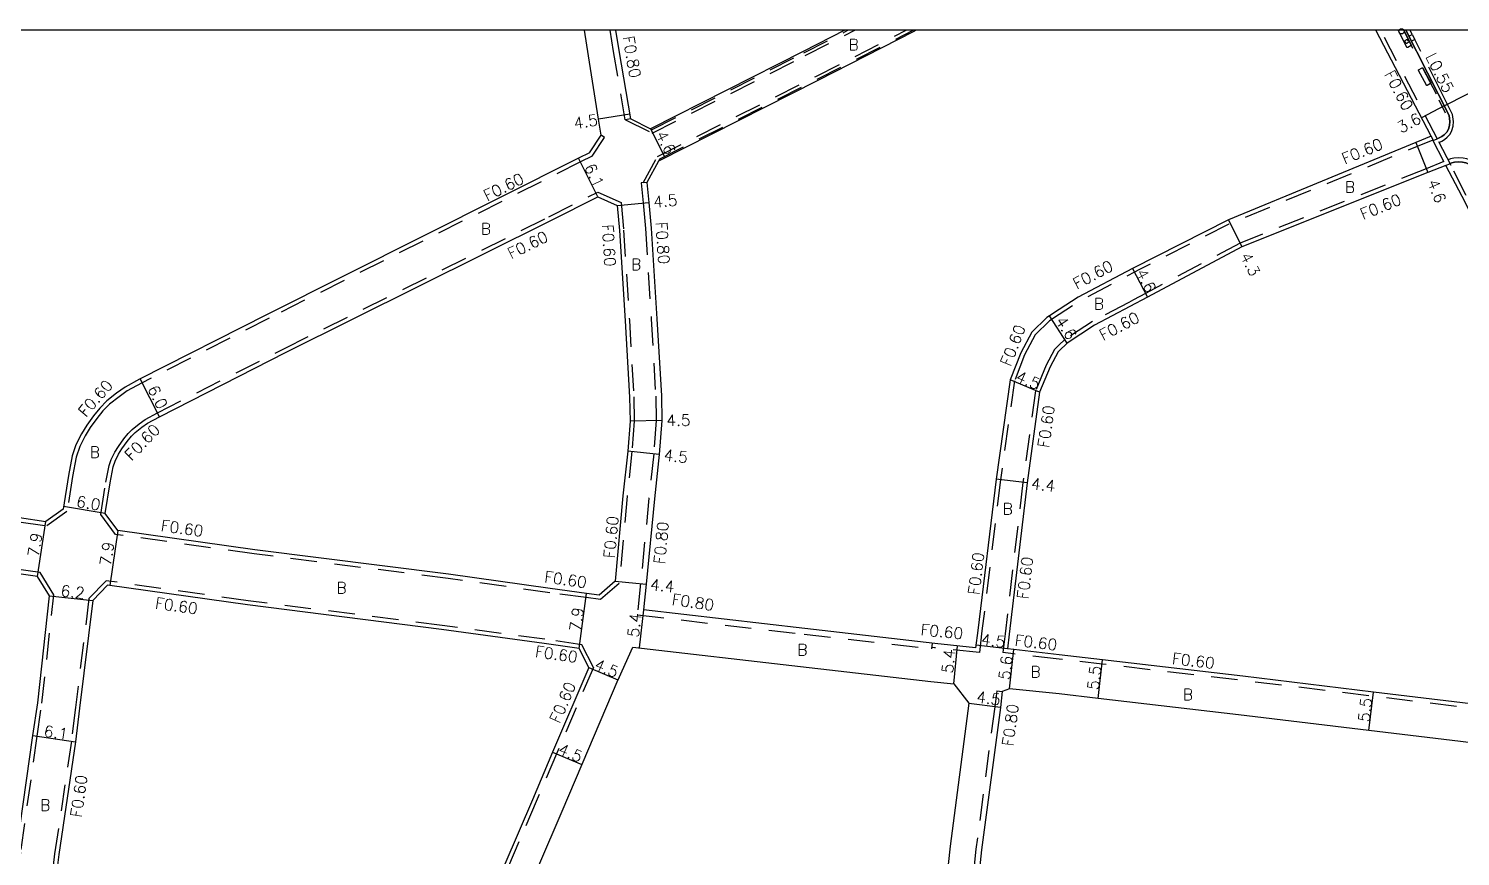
# Model space of a CAD drawing. Header units: metres. Extents: x -2400 to -1600, y -110400 to -109800.
# Drawn here: x -2028.9 to -1825.9, y -109917.1 to -109799.8 of the extents above; entities that cross this region are included whole.
import ezdxf

# ---------------------------------------------------------------- set-up
doc = ezdxf.new("R2010")
doc.units = ezdxf.units.M
doc.header["$LTSCALE"] = 2.5
doc.linetypes.add('22320', pattern=[2.5, 1.5, -1])
doc.linetypes.add('22330', pattern=[4, 3, -1])
doc.layers.get('0').update_dxf_attribs({"color": 150, "lineweight": 30})
for name, color, linetype in [('2101000', 175, 'Continuous'), ('2213000', 3, 'Continuous'), ('2232000', 120, '22320'), ('2233000', 120, '22330'), ('2235000', 13, 'Continuous'), ('2236100', 7, 'Continuous'), ('2238000', 3, 'Continuous'), ('2239000', 3, 'Continuous'), ('6165200', 90, '61300'), ('9107000', 139, 'Continuous'), ('9201100', 215, 'Continuous'), ('9201500', 222, 'Continuous'), ('9202100', 82, 'Continuous'), ('9203500', 155, 'Continuous'), ('999', 7, 'Continuous')]:
    doc.layers.add(name, color=color, linetype=linetype)
doc.styles.add('Dm_Anotation', font='txt.shx', dxfattribs={"bigfont": 'pscdm.shx'})
doc.linetypes.add('61300', pattern='A,2,-0.75,[1,dmdr.shx,S=0.15,R=0,X=0,Y=0],-0.75', length=3.5)

# ---------------------------------------------------------------- blocks, each defined once
blk = doc.blocks.new('223800')
at = {"color": 0}
blk.add_circle((0, 0), 0.75, dxfattribs=at)
blk = doc.blocks.new('223900')
blk.add_lwpolyline([(-0.22, -0.37), (-0.44, -0.3), (-0.47, -0.27), (-0.48, -0.24), (-0.44, 0.01), (-0.48, 0.23), (-0.47, 0.27), (-0.45, 0.29), (-0.21, 0.38), (-0.04, 0.53), (0, 0.54), (0.03, 0.53), (0.22, 0.37), (0.44, 0.3), (0.47, 0.27), (0.48, 0.24), (0.44, -0.01), (0.48, -0.23), (0.47, -0.27), (0.45, -0.29), (0.21, -0.38), (0.04, -0.53), (0, -0.54), (-0.03, -0.53)], close=True)

msp = doc.modelspace()

# ---------------------------------------------------------------- linework, layer by layer
at = {"layer": '2101000'}
for points in [[(-1947.71, -109814.86), (-1948.07, -109812.58), (-1949.5, -109803.63), (-1950.07, -109800)], [(-1943.51, -109812.54), (-1945.16, -109802.88), (-1945.62, -109800)], [(-1913.16, -109800), (-1919.06, -109803.01), (-1940.7, -109813.96)], [(-1903.04, -109800), (-1903.39, -109800.18), (-1916.98, -109807.11), (-1939.55, -109818.53)], [(-1830.03, -109815.02), (-1837.85, -109800)], [(-1943.51, -109812.54), (-1940.7, -109813.96)], [(-1949.37, -109817.35), (-1947.71, -109814.86)], [(-1830.03, -109815.02), (-1832.22, -109815.9), (-1858.78, -109826.86), (-1872.38, -109833.74), (-1880.08, -109837.83), (-1882.78, -109839.59)], [(-1949.37, -109817.35), (-1950.9, -109818.12), (-1995.06, -109840.27), (-2013.14, -109849.46), (-2015.21, -109850.59), (-2016.42, -109851.45), (-2017.79, -109852.52), (-2018.79, -109853.54), (-2019.69, -109854.65), (-2020.64, -109855.97), (-2021.39, -109857.18), (-2022.17, -109858.75), (-2022.71, -109860.33), (-2023.23, -109863.12), (-2024, -109867.86), (-2026.43, -109869.62)], [(-1939.55, -109818.53), (-1941.22, -109821.55)], [(-1793.14, -109887.64), (-1796.76, -109880.43), (-1807.02, -109860.25), (-1817.02, -109840.65), (-1819.92, -109834.81), (-1825.65, -109823.57), (-1827.95, -109819.15)], [(-1941.22, -109821.55), (-1940.96, -109824.4), (-1940.63, -109828.04), (-1939.8, -109840.9), (-1939.17, -109851.81), (-1939.1, -109855.32), (-1939.46, -109860.12), (-1940.13, -109866.41), (-1941.32, -109878.5), (-1941.68, -109882.16)], [(-1954.85, -109826.97), (-1948.18, -109823.58)], [(-1948.18, -109823.58), (-1945.44, -109824.81), (-1945.12, -109828.38), (-1944.29, -109841.17), (-1943.67, -109851.99), (-1943.6, -109855.4), (-1943.93, -109859.64), (-1944.61, -109865.97), (-1945.7, -109878.1)], [(-2016.25, -109870.88), (-2018.02, -109868.47), (-2017.32, -109864.16), (-2016.89, -109861.85), (-2016.62, -109861.06), (-2016.14, -109860.1), (-2015.65, -109859.31), (-2014.92, -109858.29), (-2014.31, -109857.54), (-2013.78, -109857), (-2012.83, -109856.26), (-2012.03, -109855.69), (-2010.34, -109854.77), (-1992.35, -109845.62), (-1954.85, -109826.97)], [(-1884.14, -109840.48), (-1884.5, -109840.71), (-1886.65, -109842.77), (-1888.21, -109845.73), (-1889.69, -109849.52), (-1891.69, -109863.64)], [(-1882.78, -109839.59), (-1884.14, -109840.48)], [(-1882.78, -109845.43), (-1882.93, -109845.58), (-1884.06, -109847.7), (-1885.54, -109851.27), (-1887.32, -109864.15)], [(-1891.69, -109863.64), (-1894.31, -109885.05), (-1894.61, -109887.52), (-1900.39, -109886.91), (-1918.82, -109884.8), (-1941.68, -109882.16)], [(-1887.32, -109864.15), (-1889.85, -109885.61), (-1890.1, -109887.67)], [(-2030.19, -109869.05), (-2026.43, -109869.62)], [(-1954.91, -109879.13), (-1969.33, -109877.09), (-1996.81, -109873.62), (-2016.25, -109870.88)], [(-2032.57, -109932.36), (-2030.55, -109916.05), (-2028.26, -109899.97), (-2027.59, -109895.31), (-2025.91, -109880.14), (-2027.61, -109877.42), (-2031.25, -109876.88)], [(-2017.67, -109878.66), (-2019.75, -109880.83), (-2021.64, -109896.06), (-2022.22, -109900.83), (-2024.6, -109916.83), (-2026.61, -109933.09), (-2026.74, -109934.19)], [(-1955.78, -109886.92), (-1970.32, -109884.93), (-1997.83, -109881.45), (-2017.67, -109878.66)], [(-1945.7, -109878.1), (-1947.98, -109880.05), (-1949.78, -109879.81), (-1954.91, -109879.13)], [(-1949.47, -109890.32), (-1950.82, -109887.64), (-1955.78, -109886.92)], [(-1943.22, -109887.41), (-1919.43, -109890.17), (-1900.98, -109892.28), (-1897.72, -109892.62), (-1895.56, -109895.37), (-1898.24, -109915.62), (-1899.25, -109925.19), (-1899.94, -109931.78), (-1900.47, -109935.53), (-1903.04, -109938.25), (-1934.64, -109948.75), (-1971.61, -109960.34)], [(-1945.17, -109891.73), (-1943.22, -109887.41)], [(-1882.78, -109888.53), (-1889.17, -109887.78), (-1890.1, -109887.67)], [(-1949.47, -109890.32), (-1954.58, -109902.32), (-1957.45, -109909.05), (-1967.17, -109931.7), (-1977.95, -109956.37)], [(-1945.17, -109891.73), (-1945.33, -109892.08), (-1950.44, -109904.08), (-1953.27, -109910.73), (-1963.05, -109933.49), (-1973.83, -109958.17)], [(-1882.78, -109894.06), (-1889.81, -109893.35), (-1890.83, -109893.72)], [(-1890.83, -109893.72), (-1891.1, -109895.99), (-1893.77, -109916.14), (-1894.77, -109925.66), (-1895.46, -109932.25), (-1895.54, -109938.19), (-1895.21, -109939.81), (-1894.75, -109941.01)]]:
    msp.add_lwpolyline(points, dxfattribs=at)
at = {"layer": '2101000', "flags": 128}
for points in [[(-1827.95, -109819.15), (-1830.51, -109820.17), (-1856.86, -109830.71), (-1870.24, -109837.82), (-1877.74, -109841.8), (-1881.63, -109844.33), (-1882.78, -109845.43)], [(-1789.15, -109899.73), (-1795.78, -109899.02), (-1800.67, -109898.2), (-1819.69, -109896.03), (-1838.18, -109893.8), (-1856.71, -109891.56), (-1876.6, -109889.25), (-1882.78, -109888.53)], [(-1789.67, -109904.7), (-1796.27, -109903.99), (-1801.22, -109903.67), (-1803.29, -109903.44), (-1820.3, -109901.49), (-1825.87, -109900.82), (-1838.84, -109899.26), (-1857.36, -109897.03), (-1877.24, -109894.71), (-1882.78, -109894.06)]]:
    msp.add_lwpolyline(points, dxfattribs=at)
at = {"layer": '2213000'}
for points in [[(-1833.62, -109800), (-1827.49, -109812.09), (-1827.38, -109812.91), (-1827.44, -109813.48), (-1827.58, -109814), (-1827.8, -109814.45), (-1828.17, -109814.79), (-1828.52, -109815.04), (-1829.15, -109815.38)], [(-1791.92, -109881.65), (-1808.42, -109849.43), (-1820.26, -109826.22), (-1823.42, -109820.04), (-1823.6, -109819.77), (-1823.94, -109819.43), (-1824.33, -109819.14), (-1824.72, -109818.92), (-1825.13, -109818.78), (-1825.57, -109818.68), (-1826.17, -109818.63), (-1826.73, -109818.67), (-1827.08, -109818.76), (-1827.34, -109818.88)]]:
    msp.add_lwpolyline(points, dxfattribs=at)
at = {"layer": '2232000'}
for points in [[(-1943.51, -109812.54), (-1944.3, -109812.68), (-1945.95, -109803.01), (-1946.43, -109800)], [(-1944.26, -109812.67), (-1940.48, -109814.58), (-1918.77, -109803.59), (-1911.73, -109800)], [(-1941.76, -109821.6), (-1939.7, -109817.88), (-1917.27, -109806.53), (-1904.47, -109800)], [(-1940.48, -109814.07), (-1918.97, -109803.19), (-1912.72, -109800)], [(-1939.38, -109818.22), (-1917.07, -109806.93), (-1903.48, -109800)], [(-1792.96, -109886.77), (-1796.25, -109880.17), (-1806.51, -109859.99), (-1816.5, -109840.4), (-1819.41, -109834.55), (-1825.13, -109823.31), (-1827.2, -109819.14), (-1829.13, -109815.42), (-1837.19, -109800)], [(-1940.7, -109813.96), (-1940.48, -109814.07)], [(-1948.96, -109817.82), (-1947.21, -109815.19)], [(-1947.21, -109815.19), (-1947.71, -109814.86)], [(-1828.23, -109818.61), (-1829.81, -109815.58)], [(-1948.96, -109817.82), (-1950.63, -109818.66), (-1994.79, -109840.8), (-2012.86, -109849.99), (-2014.89, -109851.1), (-2016.06, -109851.93), (-2017.39, -109852.97), (-2018.34, -109853.94), (-2019.21, -109855.01), (-2020.14, -109856.3), (-2020.87, -109857.47), (-2021.62, -109858.98), (-2022.13, -109860.48), (-2022.64, -109863.23), (-2023.45, -109868.2), (-2026.28, -109870.25)], [(-1939.38, -109818.22), (-1939.55, -109818.53)], [(-1828.23, -109818.61), (-1830.73, -109819.61), (-1857.11, -109830.17), (-1870.51, -109837.28), (-1872.24, -109838.2), (-1872.91, -109838.56), (-1878.04, -109841.28), (-1882, -109843.86), (-1882.78, -109844.6)], [(-1941.22, -109821.55), (-1942.01, -109821.62), (-1941.75, -109824.47), (-1941.43, -109828.1), (-1940.6, -109840.95), (-1939.97, -109851.84), (-1939.91, -109855.29), (-1940.25, -109860.05), (-1940.92, -109866.33), (-1942.12, -109878.42), (-1942.56, -109882.86), (-1918.91, -109885.6), (-1900.82, -109887.67), (-1900.73, -109886.87)], [(-1955.12, -109826.43), (-1948.19, -109822.92)], [(-1948.19, -109822.92), (-1944.87, -109824.4), (-1944.52, -109828.33), (-1943.69, -109841.13), (-1943.07, -109851.97), (-1943, -109855.42), (-1943.33, -109859.7), (-1944.01, -109866.03), (-1945.13, -109878.4)], [(-2016.58, -109871.44), (-2018.66, -109868.62), (-2017.91, -109864.05), (-2017.47, -109861.7), (-2017.17, -109860.83), (-2016.67, -109859.81), (-2016.15, -109858.98), (-2015.39, -109857.92), (-2014.76, -109857.14), (-2014.18, -109856.56), (-2013.19, -109855.78), (-2012.35, -109855.18), (-2010.62, -109854.23), (-1992.62, -109845.09), (-1955.12, -109826.43)], [(-1882.78, -109840.3), (-1884.12, -109841.18), (-1886.16, -109843.14), (-1887.67, -109845.98), (-1889.1, -109849.67), (-1891.09, -109863.71)], [(-1882.78, -109844.6), (-1883.42, -109845.22), (-1884.6, -109847.45), (-1886.13, -109851.11), (-1887.91, -109864.08)], [(-1891.09, -109863.71), (-1893.72, -109885.13), (-1894.08, -109888.18), (-1900.46, -109887.51), (-1900.8, -109887.47)], [(-1887.91, -109864.08), (-1890.44, -109885.54), (-1890.76, -109888.2)], [(-2030.27, -109869.65), (-2026.28, -109870.25)], [(-1954.99, -109879.72), (-1969.41, -109877.69), (-1996.89, -109874.21), (-2016.58, -109871.44)], [(-2032, -109932.65), (-2029.95, -109916.13), (-2027.66, -109900.06), (-2027, -109895.38), (-2025.29, -109880), (-2027.25, -109876.87), (-2031.17, -109876.29)], [(-2017.9, -109878.02), (-2020.32, -109880.55), (-2022.23, -109895.98), (-2022.81, -109900.75), (-2025.19, -109916.75), (-2027.21, -109933.02), (-2027.36, -109934.29)], [(-1955.7, -109886.32), (-1970.24, -109884.34), (-1997.75, -109880.86), (-2017.9, -109878.02)], [(-1945.13, -109878.4), (-1947.8, -109880.68), (-1949.85, -109880.41), (-1954.99, -109879.72)], [(-1948.81, -109890.3), (-1950.42, -109887.09), (-1955.7, -109886.32)], [(-1882.78, -109889.13), (-1889.24, -109888.38), (-1890.76, -109888.2)], [(-1948.81, -109890.3), (-1954.03, -109902.55), (-1956.9, -109909.29), (-1966.62, -109931.94), (-1977.4, -109956.61)], [(-1891.62, -109893.62), (-1891.9, -109895.89), (-1894.57, -109916.05), (-1895.57, -109925.57), (-1896.26, -109932.2), (-1896.34, -109938.26), (-1895.98, -109940.03), (-1895.46, -109941.4)], [(-1891.62, -109893.62), (-1890.83, -109893.72)]]:
    msp.add_lwpolyline(points, dxfattribs=at)
at = {"layer": '2232000', "flags": 128}
for points in [[(-1829.81, -109815.58), (-1831.99, -109816.46), (-1858.53, -109827.41), (-1871.46, -109833.95), (-1872.1, -109834.28), (-1879.78, -109838.35), (-1882.78, -109840.3)], [(-1789.22, -109900.33), (-1795.86, -109899.61), (-1800.75, -109898.8), (-1819.76, -109896.63), (-1838.25, -109894.39), (-1856.78, -109892.16), (-1876.67, -109889.84), (-1882.78, -109889.13)]]:
    msp.add_lwpolyline(points, dxfattribs=at)
at = {"layer": '2233000'}
for points in [[(-1832.73, -109800.57), (-1833.02, -109800)], [(-1828.89, -109815.88), (-1828.52, -109815.7), (-1828.15, -109815.48), (-1827.76, -109815.15), (-1827.34, -109814.72), (-1827.08, -109814.18), (-1826.92, -109813.58), (-1826.85, -109812.91), (-1826.98, -109811.93), (-1832.36, -109801.31)], [(-1822.19, -109821.18), (-1822.92, -109819.76), (-1823.15, -109819.41), (-1823.56, -109818.99), (-1824.02, -109818.65), (-1824.48, -109818.4), (-1824.97, -109818.23), (-1825.48, -109818.11), (-1826.17, -109818.06), (-1826.82, -109818.1), (-1827.27, -109818.21), (-1827.6, -109818.37)]]:
    msp.add_lwpolyline(points, dxfattribs=at)
at = {"layer": '2235000'}
msp.add_lwpolyline([(-1833.21, -109800.81), (-1832.73, -109800.57), (-1832.36, -109801.31), (-1832.83, -109801.55)], close=True, dxfattribs=at)
at = {"layer": '2236100'}
for points in [[(-1833.47, -109802.41), (-1834.7, -109800)], [(-1833.89, -109800), (-1832.84, -109802.09), (-1832.83, -109802.1), (-1832.83, -109802.12), (-1832.84, -109802.14), (-1832.84, -109802.16), (-1832.86, -109802.17), (-1833.35, -109802.44), (-1833.36, -109802.45), (-1833.37, -109802.45), (-1833.39, -109802.45), (-1833.4, -109802.45), (-1833.42, -109802.45), (-1833.43, -109802.44), (-1833.44, -109802.43), (-1833.45, -109802.43), (-1833.46, -109802.42), (-1833.47, -109802.41)]]:
    msp.add_lwpolyline(points, dxfattribs=at)
msp.add_lwpolyline([(-1830.7, -109807.78), (-1831.84, -109805.69), (-1831.84, -109805.68), (-1831.84, -109805.66), (-1831.84, -109805.65), (-1831.84, -109805.63), (-1831.84, -109805.62), (-1831.83, -109805.61), (-1831.82, -109805.6), (-1831.81, -109805.58), (-1831.3, -109805.32), (-1831.29, -109805.32), (-1831.27, -109805.31), (-1831.26, -109805.31), (-1831.24, -109805.32), (-1831.23, -109805.32), (-1831.21, -109805.33), (-1831.2, -109805.34), (-1831.19, -109805.35), (-1831.19, -109805.36), (-1830.08, -109807.46), (-1830.07, -109807.48), (-1830.07, -109807.49), (-1830.07, -109807.51), (-1830.08, -109807.53), (-1830.1, -109807.54), (-1830.58, -109807.81), (-1830.6, -109807.82), (-1830.61, -109807.82), (-1830.63, -109807.82), (-1830.64, -109807.82), (-1830.66, -109807.82), (-1830.67, -109807.81), (-1830.68, -109807.8), (-1830.69, -109807.8), (-1830.7, -109807.79)], close=True, dxfattribs=at)
at = {"layer": '6165200'}
for points in [[(-1832.63, -109802.56), (-1833.91, -109800)], [(-1829.28, -109809.03), (-1830.22, -109807.24), (-1831.15, -109805.44)], [(-1827.97, -109811.72), (-1828.88, -109809.92)]]:
    msp.add_lwpolyline(points, dxfattribs=at)
at = {"layer": '9107000'}
for points in [[(-1830.03, -109815.02), (-1829.73, -109815.62), (-1829.15, -109815.38), (-1828.52, -109815.04), (-1828.17, -109814.79), (-1827.8, -109814.45), (-1827.58, -109814), (-1827.44, -109813.48), (-1827.38, -109812.91), (-1827.49, -109812.09), (-1833.62, -109800)], [(-1827.95, -109819.15), (-1827.34, -109818.88), (-1827.08, -109818.76), (-1826.73, -109818.67), (-1826.17, -109818.63), (-1825.57, -109818.68), (-1825.13, -109818.78), (-1824.72, -109818.92), (-1824.33, -109819.14), (-1823.94, -109819.43), (-1823.6, -109819.77), (-1823.42, -109820.04), (-1820.26, -109826.22), (-1808.42, -109849.43), (-1791.92, -109881.65)]]:
    msp.add_lwpolyline(points, dxfattribs=at)
at = {"layer": '9201100', "flags": 128}
for points in [[(-1828.19, -109810.72), (-1815.21, -109804.13)], [(-1828.19, -109810.72), (-1831.4, -109812.39)], [(-1940.7, -109813.96), (-1938.62, -109818.06)], [(-1832.22, -109815.9), (-1830.51, -109820.17)], [(-1858.78, -109826.86), (-1856.86, -109830.71)], [(-1872.38, -109833.74), (-1870.24, -109837.82)], [(-1877.24, -109894.71), (-1876.6, -109889.25)], [(-1838.84, -109899.26), (-1838.18, -109893.8)]]:
    msp.add_lwpolyline(points, dxfattribs=at)
at = {"layer": '9201100'}
for points in [[(-1943.63, -109811.87), (-1948.07, -109812.58)], [(-1948.18, -109823.58), (-1950.9, -109818.12)], [(-1945.44, -109824.81), (-1940.96, -109824.4)], [(-1881.63, -109844.33), (-1884.14, -109840.48)], [(-2010.34, -109854.77), (-2013.06, -109849.42)], [(-1885.54, -109851.27), (-1889.69, -109849.52)], [(-1939.1, -109855.32), (-1943.6, -109855.4)], [(-1939.46, -109860.12), (-1943.93, -109859.64)], [(-1887.32, -109864.15), (-1891.69, -109863.64)], [(-2018.02, -109868.47), (-2023.95, -109867.5)], [(-2027.61, -109877.42), (-2026.43, -109869.62)], [(-2016.25, -109870.88), (-2017.35, -109878.7)], [(-1945.7, -109878.1), (-1941.32, -109878.5)], [(-2025.91, -109880.14), (-2019.75, -109880.83)], [(-1950.82, -109887.64), (-1949.78, -109879.81)], [(-1941.68, -109882.16), (-1942.3, -109887.52)], [(-1897.72, -109892.62), (-1897.16, -109887.25)], [(-1890.1, -109887.67), (-1894.56, -109887.14)], [(-1889.81, -109893.35), (-1889.17, -109887.78)], [(-1949.47, -109890.32), (-1945.33, -109892.08)], [(-1895.56, -109895.37), (-1891.1, -109895.96)], [(-2028.26, -109899.97), (-2022.22, -109900.83)], [(-1954.58, -109902.32), (-1950.44, -109904.08)]]:
    msp.add_lwpolyline(points, dxfattribs=at)
at = {"layer": '999'}
msp.add_lwpolyline([(-2400, -110400), (-1600, -110400), (-1600, -109800), (-2400, -109800)], close=True, dxfattribs=at)

# ---------------------------------------------------------------- block references
at = {"layer": '2238000', "xscale": 0.5, "yscale": 0.5, "zscale": 0.5}
msp.add_blockref('223800', (-1834.23, -109800.14, 7.97), dxfattribs=at)
at = {"layer": '2239000', "xscale": 0.5, "yscale": 0.5, "zscale": 0.5}
msp.add_blockref('223900', (-1833.49, -109801.58, 8.02), dxfattribs=at)

# ---------------------------------------------------------------- texts
at = {"layer": '9201500', "style": 'Dm_Anotation'}
for s, rotation, p in [('4.5', 9.0733, (-1951.45, -109814)), ('3.6', 27.5007, (-1834.3, -109814.62)), ('4.6', 296.8452, (-1940.02, -109814.74)), ('6.1', 296.457, (-1950.16, -109819.37)), ('4.6', 291.8546, (-1830.61, -109821.49)), ('4.5', 5.181, (-1940.24, -109825.14)), ('4.3', 296.4589, (-1857.13, -109831.97)), ('4.6', 297.7091, (-1871.96, -109834.32)), ('4.6', 303.0907, (-1883.38, -109841.18)), ('4.5', 337.1435, (-1889.05, -109849.68)), ('6.0', 296.9442, (-2012.06, -109850.82)), ('4.5', 1.0583, (-1938.44, -109856.1)), ('4.5', 353.934, (-1938.9, -109860.98)), ('4.4', 353.2854, (-1886.82, -109865.02)), ('6.0', 350.7048, (-2022.22, -109867.53)), ('7.9', 81.377, (-2027.45, -109874.73)), ('7.9', 81.9906, (-2017.22, -109876.01)), ('6.2', 353.6317, (-2024.41, -109880.2)), ('4.4', 354.8253, (-1940.8, -109879.35)), ('7.9', 82.4125, (-1950.61, -109885.3)), ('5.4', 83.4034, (-1942.39, -109886.11)), ('4.5', 353.1188, (-1893.91, -109887.11)), ('4.5', 336.9178, (-1948.83, -109890.48)), ('5.4', 83.9966, (-1897.83, -109891.21)), ('5.6', 83.3608, (-1889.77, -109892.14)), ('5.5', 83.3531, (-1877.2, -109893.56)), ('4.5', 352.4467, (-1894.58, -109895.25)), ('5.5', 83.1229, (-1838.8, -109898.11)), ('6.1', 351.8972, (-2026.81, -109900.08)), ('4.5', 336.9193, (-1953.94, -109902.48))]:
    msp.add_text(s, height=1.6, rotation=rotation, dxfattribs=at).set_placement(p)
at = {"layer": '9202100', "style": 'Dm_Anotation'}
for p in [(-1912.62, -109802.83), (-1842.27, -109823.01), (-1964.76, -109828.93), (-1943.46, -109833.98), (-1877.85, -109839.56), (-2020.21, -109860.6), (-1890.77, -109868.63), (-1985.22, -109879.83), (-1919.88, -109888.6), (-1886.83, -109891.73), (-1865.23, -109894.95), (-2027.24, -109910.61)]:
    msp.add_text('B', height=1.6, dxfattribs=at).set_placement(p)
at = {"layer": '9203500', "style": 'Dm_Anotation'}
for s, rotation, p in [('F0.80', 279.7053, (-1944.64, -109800.92)), ('L0.55', 296.8623, (-1830.86, -109803.72)), ('F0.60', 297.5007, (-1836.7, -109806.21)), ('F0.60', 22.4317, (-1842.29, -109819.03)), ('F0.60', 26.4433, (-1963.88, -109824.27)), ('F0.60', 22.4098, (-1839.67, -109826.89)), ('F0.60', 273.6948, (-1947.6, -109827.52)), ('F0.80', 273.6925, (-1939.97, -109827.18)), ('F0.60', 26.4433, (-1960.46, -109832.48)), ('F0.60', 27.9447, (-1880.27, -109836.75)), ('F0.60', 27.9398, (-1876.53, -109844.05)), ('F0.60', 68.7631, (-1889.67, -109847.75)), ('F0.60', 48.7646, (-2020.78, -109854.94)), ('F0.60', 82.1456, (-1884.22, -109859.25)), ('F0.60', 46.2864, (-2014.27, -109861.11)), ('F0.60', 84.8253, (-1945.77, -109874.92)), ('F0.60', 351.9922, (-2010.21, -109870.96)), ('F0.80', 84.8253, (-1938.66, -109875.73)), ('F0.60', 83.2863, (-1894.09, -109880.08)), ('F0.60', 83.2863, (-1887.16, -109880.71)), ('F0.60', 351.9469, (-1955.84, -109878.22)), ('F0.60', 351.9922, (-2011.01, -109881.94)), ('F0.80', 351.746, (-1937.78, -109881.42)), ('F0.60', 354.3303, (-1902.47, -109885.72)), ('F0.60', 351.9469, (-1957.14, -109888.81)), ('F0.60', 353.3609, (-1889.14, -109887.22)), ('F0.60', 353.3531, (-1866.81, -109889.81)), ('F0.60', 66.9199, (-1953.6, -109898.35)), ('F0.80', 82.447, (-1889.29, -109901.57)), ('F0.60', 81.8973, (-2021.39, -109911.65))]:
    msp.add_text(s, height=1.6, rotation=rotation, dxfattribs=at).set_placement(p)

doc.saveas('drawing.dxf')
